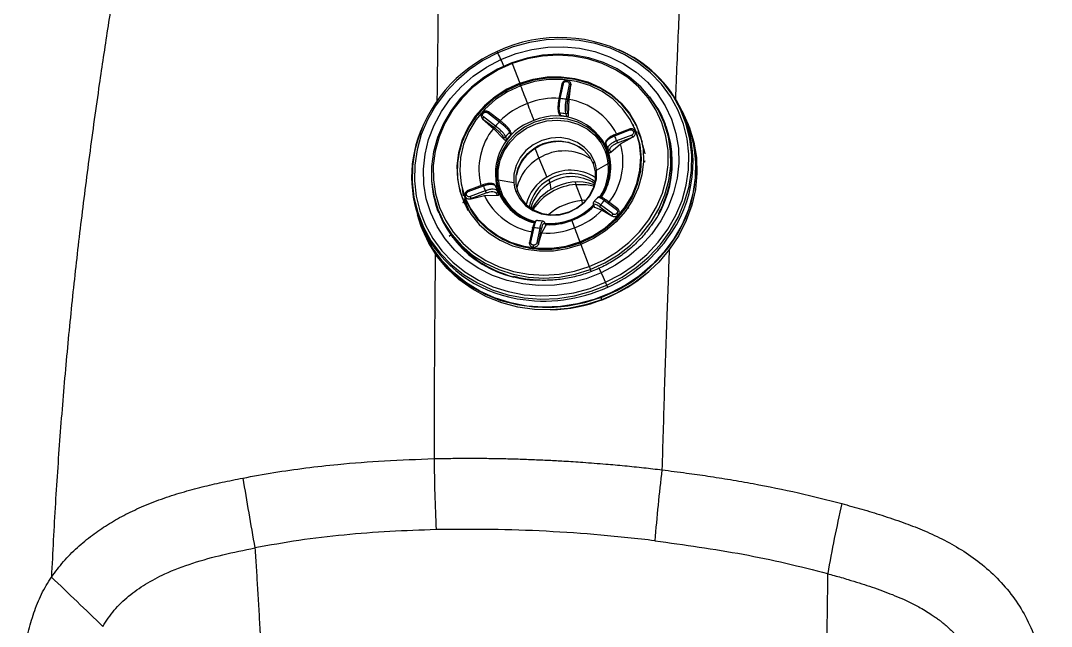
# Model space of a CAD drawing. Extents: x 832 to 912, y 781 to 934.
# Drawn here: x 852.71 to 859.92, y 846.82 to 851.06 of the extents above; entities that cross this region are included whole.
import ezdxf

# ---------------------------------------------------------------- set-up
doc = ezdxf.new("R2010")
doc.units = 0
doc.header["$MEASUREMENT"] = 0
doc.layers.add('1', color=4, linetype='Continuous')

# ---------------------------------------------------------------- blocks, each defined once
blk = doc.blocks.new('2026 SOVEREIGN HL')
at = {"layer": '1', "color": 3, "linetype": 'Continuous', "lineweight": 25}
for p, q in [((24.4195, 53.6639), (24.4717, 53.5258)), ((24.4717, 53.5258), (24.4747, 53.5183)), ((24.7672, 53.521), (24.746, 53.4173)), ((24.7558, 53.4194), (24.777, 53.5232)), ((24.7672, 53.5202), (24.7689, 53.5256)), ((24.8172, 53.5183), (24.796, 53.4145)), ((24.7998, 53.5389), (24.8018, 53.5387)), ((24.805, 53.5459), (24.803, 53.5461)), ((24.8309, 53.5181), (24.8304, 53.5125)), ((24.8305, 53.5122), (24.8309, 53.5181)), ((24.8092, 53.4087), (24.8304, 53.5125)), ((24.818, 53.4127), (24.8305, 53.5122)), ((24.8304, 53.5125), (24.8305, 53.5122)), ((24.8141, 53.3085), (24.818, 53.4127)), ((24.2106, 53.3205), (24.2093, 53.3191)), ((24.2164, 53.3158), (24.2177, 53.3173)), ((24.2452, 53.3207), (24.3298, 53.2572)), ((24.2497, 53.3279), (24.2546, 53.325)), ((24.3387, 53.2621), (24.254, 53.3256)), ((24.7516, 53.3172), (24.7577, 53.2983)), ((24.8026, 53.2929), (24.794, 53.312)), ((24.8141, 53.3085), (24.8083, 53.3215)), ((24.2083, 53.281), (24.2125, 53.2769)), ((24.2124, 53.2772), (24.2083, 53.281)), ((24.2125, 53.2769), (24.2124, 53.2772)), ((24.2124, 53.2772), (24.2971, 53.2137)), ((24.2125, 53.2769), (24.288, 53.2108)), ((24.303, 53.2268), (24.2184, 53.2903)), ((25.4773, 53.265), (25.47, 53.2817)), ((25.6458, 53.2406), (25.629, 53.2838)), ((25.6554, 53.227), (25.6496, 53.242)), ((24.288, 53.2108), (24.3605, 53.1357)), ((24.4094, 53.1657), (24.4012, 53.1837)), ((24.4097, 53.1818), (24.4031, 53.1962)), ((25.24, 53.2058), (25.1342, 53.1655)), ((25.1366, 53.159), (25.2425, 53.1993)), ((25.2559, 53.164), (25.15, 53.1237)), ((25.2672, 53.1895), (25.2679, 53.1878)), ((25.2776, 53.2073), (25.2743, 53.2147)), ((25.2795, 53.19), (25.2802, 53.1882)), ((25.2841, 53.1908), (25.2873, 53.1834)), ((25.324, 53.1322), (25.3007, 53.1897)), ((25.6554, 53.227), (25.6579, 53.2205)), ((24.356, 53.1492), (24.3605, 53.1357)), ((24.3729, 53.1516), (24.3795, 53.1318)), ((25.0743, 53.1018), (25.0811, 53.0839)), ((25.1086, 53.0447), (25.1771, 53.1026)), ((25.1556, 53.1092), (25.2614, 53.1495)), ((25.1771, 53.1026), (25.2615, 53.1492)), ((25.2668, 53.1522), (25.2614, 53.1495)), ((25.2614, 53.1495), (25.2615, 53.1492)), ((25.2615, 53.1492), (25.2668, 53.1522)), ((24.5789, 53.0686), (24.6065, 53.0023)), ((25.0889, 53.0724), (25.0884, 53.0646)), ((25.0961, 53.0445), (25.0884, 53.0646)), ((25.1086, 53.0447), (25.1034, 53.0583)), ((24.6065, 53.0023), (24.662, 52.8705)), ((25.009, 52.9188), (25.0916, 52.9661)), ((25.3487, 52.977), (25.3379, 52.9764)), ((25.3487, 52.9806), (25.3381, 52.98)), ((24.2152, 52.8156), (24.1094, 52.7753)), ((24.1118, 52.7688), (24.2177, 52.8091)), ((24.3097, 52.7902), (24.3027, 52.808)), ((24.43, 52.8304), (24.322, 52.8487)), ((24.6744, 52.8512), (24.6826, 52.8294)), ((24.6826, 52.8294), (24.6887, 52.7833)), ((24.9076, 52.706), (24.8637, 52.8189)), ((24.0806, 52.7507), (24.0833, 52.743)), ((24.0864, 52.7347), (24.089, 52.7271)), ((24.091, 52.7354), (24.0904, 52.7371)), ((24.1005, 52.7432), (24.0998, 52.745)), ((24.2311, 52.7737), (24.1252, 52.7334)), ((24.1307, 52.719), (24.2366, 52.7593)), ((24.1309, 52.7187), (24.225, 52.7401)), ((24.225, 52.7401), (24.3151, 52.7425)), ((24.3098, 52.7561), (24.3151, 52.7425)), ((24.3168, 52.7707), (24.3112, 52.7762)), ((24.3168, 52.7707), (24.3247, 52.7508)), ((23.8911, 52.6679), (23.897, 52.6507)), ((24.0838, 52.699), (24.0806, 52.7064)), ((24.1307, 52.719), (24.1249, 52.7173)), ((24.1249, 52.7173), (24.1309, 52.7187)), ((24.1309, 52.7187), (24.1307, 52.719)), ((24.9352, 52.7074), (24.9076, 52.706)), ((24.9116, 52.6832), (24.9076, 52.706)), ((24.9874, 52.6777), (24.9928, 52.6613)), ((24.995, 52.6598), (24.9906, 52.6732)), ((24.995, 52.6598), (25.0494, 52.6397)), ((25.0319, 52.6625), (25.1166, 52.599)), ((25.1225, 52.6121), (25.0379, 52.6755)), ((25.0647, 52.706), (25.1493, 52.6425)), ((25.1582, 52.6474), (25.0735, 52.7109)), ((25.2348, 52.6558), (25.2346, 52.656)), ((25.0494, 52.6397), (25.1167, 52.5987)), ((25.1214, 52.596), (25.1166, 52.599)), ((25.1166, 52.599), (25.1167, 52.5987)), ((25.1167, 52.5987), (25.1214, 52.596)), ((25.1513, 52.617), (25.15, 52.6155)), ((25.1587, 52.6468), (25.1628, 52.6429)), ((25.1614, 52.6068), (25.1601, 52.6053)), ((23.7723, 52.562), (23.7891, 52.5188)), ((23.7855, 52.5174), (23.7914, 52.5023)), ((23.8117, 52.4662), (23.7891, 52.5188)), ((23.7949, 52.5094), (23.8117, 52.4662)), ((24.5619, 52.5161), (24.5407, 52.4123)), ((24.5505, 52.4145), (24.5717, 52.5182)), ((24.6119, 52.5133), (24.5907, 52.4096)), ((24.6039, 52.4038), (24.6251, 52.5075)), ((24.6273, 52.479), (24.6551, 52.5303)), ((24.6558, 52.533), (24.6486, 52.5489)), ((24.6493, 52.5432), (24.6551, 52.5303)), ((23.9778, 52.4576), (23.9911, 52.4674)), ((24.0042, 52.4443), (23.9999, 52.4554)), ((24.604, 52.4035), (24.6273, 52.479)), ((24.5402, 52.4059), (24.5407, 52.4114)), ((24.5671, 52.3795), (24.5652, 52.3797)), ((24.5679, 52.3938), (24.5659, 52.3941)), ((24.6039, 52.4038), (24.6022, 52.3983)), ((24.6022, 52.3983), (24.604, 52.4035)), ((24.604, 52.4035), (24.6039, 52.4038)), ((24.8989, 52.3994), (24.9578, 52.2442)), ((24.9655, 52.224), (24.9724, 52.2064)), ((25.0467, 52.0119), (25.0409, 52.027))]:
    blk.add_line(p, q, dxfattribs=at)
at = {"layer": '1', "color": 3, "linetype": 'Continuous', "lineweight": 25, "flags": 128}
for points in [[(25.0729, 52.1344), (25.1767, 52.1889), (25.2734, 52.2543), (25.3618, 52.3296), (25.4404, 52.4138), (25.5081, 52.5056), (25.564, 52.6037), (25.6073, 52.7067), (25.6372, 52.813), (25.6534, 52.9211), (25.6556, 53.0295), (25.6439, 53.1365), (25.6183, 53.2406), (25.5792, 53.3402), (25.5272, 53.434), (25.4631, 53.5205), (25.3879, 53.5985), (25.3025, 53.6669), (25.2082, 53.7246), (25.1065, 53.7708), (24.9988, 53.8049), (24.8867, 53.8263), (24.7717, 53.8347), (24.6557, 53.8301), (24.5402, 53.8124), (24.427, 53.7819), (24.3177, 53.7391)], [(24.3177, 53.7391), (24.2139, 53.6846), (24.1172, 53.6192), (24.0288, 53.5439), (23.9502, 53.4597), (23.8825, 53.3679), (23.8265, 53.2698), (23.7833, 53.1668), (23.7534, 53.0605), (23.7372, 52.9523), (23.735, 52.844), (23.7467, 52.737), (23.7723, 52.6329), (23.8114, 52.5332), (23.8634, 52.4395), (23.9275, 52.353), (24.0027, 52.2749), (24.0881, 52.2066), (24.1824, 52.1489), (24.2841, 52.1027), (24.3918, 52.0686), (24.5039, 52.0472), (24.6189, 52.0388), (24.7349, 52.0434), (24.8504, 52.0611), (24.9636, 52.0916), (25.0729, 52.1344)], [(24.3404, 53.6926), (24.4462, 53.7338), (24.5558, 53.7625), (24.6676, 53.7784), (24.7798, 53.7811), (24.8906, 53.7707), (24.9983, 53.7473), (25.1011, 53.7112), (25.1974, 53.6631), (25.2858, 53.6037), (25.3648, 53.5339), (25.4332, 53.4549), (25.4899, 53.3678), (25.534, 53.2741), (25.5648, 53.1752), (25.5818, 53.0727), (25.5848, 52.9683), (25.5737, 52.8634), (25.5487, 52.7599), (25.5102, 52.6594), (25.4588, 52.5633), (25.3952, 52.4733), (25.3206, 52.3908), (25.2361, 52.317), (25.1429, 52.2532), (25.0427, 52.2002)], [(25.0427, 52.2002), (24.9369, 52.1591), (24.8272, 52.1304), (24.7154, 52.1145), (24.6032, 52.1118), (24.4924, 52.1222), (24.3848, 52.1456), (24.282, 52.1817), (24.1856, 52.2298), (24.0973, 52.2892), (24.0183, 52.359), (23.9499, 52.438), (23.8932, 52.5251), (23.8491, 52.6188), (23.8183, 52.7177), (23.8012, 52.8202), (23.7982, 52.9246), (23.8093, 53.0294), (23.8343, 53.133), (23.8728, 53.2335), (23.9243, 53.3296), (23.9878, 53.4196), (24.0624, 53.5021), (24.147, 53.5759), (24.2401, 53.6397), (24.3404, 53.6926)], [(24.4173, 53.6697), (24.3163, 53.6241), (24.2217, 53.567), (24.1351, 53.4992), (24.058, 53.422), (23.9918, 53.3367), (23.9375, 53.2447), (23.8961, 53.1476), (23.8684, 53.047), (23.8547, 52.9448), (23.8553, 52.8426), (23.8703, 52.7421), (23.8993, 52.6452), (23.9418, 52.5534), (23.9972, 52.4684), (24.0645, 52.3916), (24.1425, 52.3242), (24.2298, 52.2675), (24.3251, 52.2225), (24.4267, 52.1898), (24.5327, 52.1701), (24.6415, 52.1636), (24.7512, 52.1706), (24.8598, 52.1909), (24.9655, 52.224)], [(24.4195, 53.6639), (24.3202, 53.6192), (24.2273, 53.563), (24.1422, 53.4965), (24.0666, 53.4207), (24.0015, 53.3369), (23.9482, 53.2465), (23.9076, 53.1512), (23.8803, 53.0524), (23.8669, 52.952), (23.8675, 52.8516), (23.8822, 52.753), (23.9107, 52.6578), (23.9525, 52.5677), (24.0069, 52.4842), (24.0729, 52.4087), (24.1495, 52.3426), (24.2353, 52.2869), (24.3289, 52.2426), (24.4286, 52.2106), (24.5328, 52.1912), (24.6396, 52.1849), (24.7473, 52.1917), (24.854, 52.2116), (24.9578, 52.2442)], [(24.4195, 53.6639), (24.4186, 53.6662), (24.4179, 53.6681), (24.4173, 53.6695), (24.417, 53.6705), (24.4168, 53.6711), (24.4168, 53.6711), (24.417, 53.6706), (24.4173, 53.6697)], [(24.9655, 52.224), (25.0666, 52.2696), (25.1612, 52.3267), (25.2478, 52.3945), (25.3249, 52.4717), (25.3911, 52.557), (25.4454, 52.649), (25.4867, 52.7461), (25.5145, 52.8467), (25.5282, 52.9489), (25.5275, 53.0511), (25.5126, 53.1516), (25.4836, 53.2485), (25.441, 53.3403), (25.3856, 53.4253), (25.3184, 53.5021), (25.2404, 53.5695), (25.153, 53.6262), (25.0577, 53.6713), (24.9562, 53.7039), (24.8501, 53.7237), (24.7413, 53.7301), (24.6317, 53.7231), (24.5231, 53.7029), (24.4173, 53.6697)], [(24.9578, 52.2442), (25.057, 52.2889), (25.15, 52.3451), (25.235, 52.4116), (25.3107, 52.4874), (25.3758, 52.5712), (25.429, 52.6616), (25.4697, 52.7569), (25.4969, 52.8557), (25.5104, 52.9561), (25.5097, 53.0565), (25.495, 53.1551), (25.4666, 53.2503), (25.4248, 53.3404), (25.3704, 53.4239), (25.3043, 53.4994), (25.2278, 53.5655), (25.1419, 53.6212), (25.0484, 53.6655), (24.9487, 53.6976), (24.8445, 53.7169), (24.7376, 53.7232), (24.63, 53.7164), (24.5233, 53.6965), (24.4195, 53.6639)], [(25.0818, 52.1144), (25.1875, 52.1698), (25.286, 52.2364), (25.3759, 52.3131), (25.456, 52.3988), (25.525, 52.4923), (25.5819, 52.5922), (25.6259, 52.697), (25.6563, 52.8052), (25.6728, 52.9153), (25.6751, 53.0256), (25.6631, 53.1345), (25.637, 53.2405), (25.5973, 53.342), (25.5444, 53.4374), (25.4791, 53.5255), (25.4025, 53.6049), (25.3156, 53.6745), (25.2774, 53.6998)], [(24.4717, 53.5258), (24.3821, 53.4845), (24.2993, 53.4315), (24.2251, 53.3681), (24.1611, 53.2956), (24.1089, 53.2156), (24.0696, 53.13), (24.044, 53.0407), (24.0327, 52.9496), (24.036, 52.8588), (24.0538, 52.7703), (24.0857, 52.6862), (24.1311, 52.6081), (24.1888, 52.5381), (24.2575, 52.4775), (24.3359, 52.4277), (24.422, 52.3899), (24.5141, 52.3649), (24.6099, 52.3532), (24.7074, 52.3551), (24.8045, 52.3707), (24.8989, 52.3994)], [(24.4717, 53.5258), (24.5661, 53.5546), (24.6631, 53.5701), (24.7607, 53.5721), (24.8565, 53.5604), (24.9486, 53.5354), (25.0347, 53.4976), (25.1131, 53.4478), (25.1818, 53.3872), (25.2395, 53.3171), (25.2848, 53.2391), (25.3168, 53.1549), (25.3346, 53.0664), (25.3379, 52.9757), (25.3266, 52.8846), (25.301, 52.7952), (25.2617, 52.7096), (25.2095, 52.6297), (25.1455, 52.5572), (25.0713, 52.4937), (24.9885, 52.4407), (24.8989, 52.3994)], [(25.3038, 53.1944), (25.2878, 53.2316), (25.2425, 53.3096), (25.1848, 53.3797), (25.116, 53.4403), (25.0376, 53.49), (24.9515, 53.5278), (24.8595, 53.5529), (24.7636, 53.5645), (24.6661, 53.5626), (24.569, 53.5471), (24.4747, 53.5183)], [(24.4781, 53.5092), (24.4777, 53.5102), (24.477, 53.5122), (24.4762, 53.5142), (24.4754, 53.5163), (24.4747, 53.5183)], [(25.2841, 53.1908), (25.2443, 53.2734), (25.1908, 53.3485), (25.1248, 53.414), (25.0479, 53.4684), (24.9622, 53.5104), (24.8696, 53.5388), (24.7725, 53.5531), (24.6732, 53.5529), (24.5743, 53.5381), (24.4781, 53.5092)], [(24.4781, 53.5092), (24.3869, 53.4668), (24.3031, 53.4119), (24.2288, 53.3461), (24.1656, 53.2708), (24.1153, 53.1879), (24.079, 53.0994), (24.0576, 53.0076), (24.0517, 52.9147), (24.0614, 52.823), (24.0864, 52.7347)], [(24.7426, 53.3232), (24.7428, 53.3224), (24.7469, 53.3099)], [(25.0409, 52.027), (25.1512, 52.0761), (25.2551, 52.1369), (25.3513, 52.2086), (25.4381, 52.29), (25.5145, 52.3801), (25.5793, 52.4774), (25.6314, 52.5806), (25.6703, 52.6882), (25.6953, 52.7985), (25.706, 52.9101), (25.7023, 53.0212), (25.6842, 53.1302), (25.652, 53.2356), (25.6102, 53.3284)], [(25.6458, 53.2406), (25.6633, 53.1911), (25.6895, 53.0844), (25.7016, 52.9748), (25.6993, 52.8637), (25.6827, 52.7529), (25.652, 52.644), (25.6077, 52.5385), (25.5504, 52.4379), (25.481, 52.3438), (25.4004, 52.2575), (25.3099, 52.1803), (25.2108, 52.1133), (25.1044, 52.0575), (24.9924, 52.0136), (24.8764, 51.9824), (24.7581, 51.9643), (24.6391, 51.9595), (24.5214, 51.9682), (24.4064, 51.9901), (24.2961, 52.025), (24.1918, 52.0724), (24.0952, 52.1315), (24.0077, 52.2015), (23.9306, 52.2815), (23.8649, 52.3702), (23.8117, 52.4662)], [(25.0802, 53.054), (25.0477, 53.118), (25.002, 53.1741), (24.9449, 53.22), (24.8787, 53.2541), (24.8057, 53.275), (24.7289, 53.282), (24.6512, 53.2747), (24.5755, 53.2534), (24.5049, 53.2189), (24.4419, 53.1727), (24.3891, 53.1164), (24.3484, 53.0522), (24.3214, 52.9826), (24.3092, 52.9103), (24.3122, 52.838), (24.3303, 52.7685)], [(24.322, 52.8487), (24.3217, 52.9185), (24.3358, 52.9879), (24.3639, 53.0543), (24.4048, 53.1152), (24.457, 53.1683), (24.5186, 53.2116), (24.5873, 53.2435), (24.6604, 53.2628), (24.7353, 53.2688), (24.8091, 53.2612), (24.8791, 53.2403), (24.9426, 53.207), (24.9973, 53.1624), (25.0411, 53.1083), (25.0723, 53.0466)], [(25.2625, 53.2401), (25.2687, 53.2313), (25.27, 53.2293)], [(24.8925, 52.4163), (24.9836, 52.4587), (25.0674, 52.5135), (25.1418, 52.5794), (25.2049, 52.6547), (25.2552, 52.7376), (25.2915, 52.826), (25.3129, 52.9178), (25.3188, 53.0107), (25.3091, 53.1025), (25.2841, 53.1908)], [(25.2873, 53.1834), (25.3124, 53.0951), (25.3221, 53.0033), (25.3161, 52.9103), (25.2947, 52.8185), (25.2584, 52.73), (25.2081, 52.647), (25.1449, 52.5717), (25.0705, 52.5058), (24.9867, 52.451), (24.8955, 52.4085)], [(25.6579, 53.2205), (25.6901, 53.1151), (25.7081, 53.0061), (25.7118, 52.895), (25.7011, 52.7835), (25.6762, 52.6731), (25.6373, 52.5656), (25.5851, 52.4624), (25.5204, 52.365), (25.444, 52.275), (25.3571, 52.1935), (25.261, 52.1219), (25.157, 52.061), (25.0467, 52.0119)], [(25.24, 53.2058), (25.24, 53.2058), (25.2401, 53.2056), (25.2403, 53.205), (25.2407, 53.2041), (25.2412, 53.2028), (25.2418, 53.2012), (25.2425, 53.1993)], [(25.2956, 53.1879), (25.316, 53.1474), (25.3295, 53.1149)], [(24.9945, 52.9793), (24.9665, 53.0324), (24.9262, 53.0776), (24.8756, 53.1127), (24.8172, 53.1359), (24.754, 53.1461), (24.689, 53.1427), (24.6255, 53.1259), (24.5668, 53.0967), (24.5156, 53.0563), (24.4746, 53.0069), (24.4459, 52.9509), (24.4308, 52.8911), (24.43, 52.8304)], [(24.4613, 52.7634), (24.4477, 52.8192), (24.4479, 52.8772), (24.462, 52.9346), (24.4892, 52.9883), (24.5281, 53.0358), (24.5769, 53.0747), (24.633, 53.1029), (24.6937, 53.1192), (24.756, 53.1226), (24.8166, 53.113), (24.8725, 53.0909), (24.921, 53.0574), (24.9596, 53.0141), (24.9864, 52.9633)], [(25.0844, 53.0765), (25.0833, 53.0791), (25.0811, 53.0839)], [(25.3304, 53.0952), (25.3431, 53.0528), (25.3477, 53.0334)], [(23.7424, 53.074), (23.7386, 53.0572), (23.7221, 52.9471), (23.7198, 52.8368), (23.7318, 52.7278), (23.7579, 52.6219), (23.7976, 52.5204), (23.8505, 52.425), (23.9158, 52.3369), (23.9924, 52.2575), (24.0793, 52.1879), (24.1753, 52.1291), (24.2788, 52.0821), (24.3885, 52.0474), (24.5026, 52.0256), (24.6196, 52.017), (24.7378, 52.0218), (24.8553, 52.0398), (24.9706, 52.0708), (25.0818, 52.1144)], [(24.9864, 52.9633), (25.0001, 52.9075), (24.9999, 52.8495), (24.9858, 52.7921), (24.9586, 52.7384), (24.9197, 52.6909), (24.8709, 52.652), (24.8147, 52.6238), (24.754, 52.6075), (24.6918, 52.6041), (24.6312, 52.6137), (24.5753, 52.6358), (24.5268, 52.6693), (24.4881, 52.7126), (24.4613, 52.7634)], [(24.4446, 52.7699), (24.4725, 52.7168), (24.5128, 52.6716), (24.5634, 52.6366), (24.6218, 52.6134), (24.6851, 52.6032), (24.75, 52.6066), (24.8135, 52.6233), (24.8723, 52.6526), (24.9234, 52.6929), (24.9644, 52.7423), (24.9932, 52.7983), (25.0083, 52.8582), (25.009, 52.9188)], [(24.8637, 52.8189), (24.9361, 52.8185), (24.9914, 52.8089)], [(24.0782, 52.739), (24.0753, 52.7548), (24.0716, 52.7822)], [(24.0864, 52.7347), (24.1262, 52.652), (24.1798, 52.577), (24.2458, 52.5115), (24.3226, 52.457), (24.4083, 52.4151), (24.5009, 52.3866), (24.598, 52.3723), (24.6973, 52.3726), (24.7962, 52.3873), (24.8925, 52.4163)], [(24.0838, 52.699), (24.0946, 52.669), (24.1029, 52.6489)], [(25.0409, 52.027), (24.9259, 51.9903), (24.8078, 51.9666), (24.6885, 51.9562), (24.5696, 51.9593), (24.4528, 51.9758), (24.3399, 52.0055), (24.2325, 52.0479), (24.1321, 52.1024), (24.0403, 52.1683), (23.9584, 52.2446), (23.8876, 52.3301), (23.8288, 52.4237), (23.783, 52.5239), (23.7568, 52.6056)], [(24.5619, 52.5161), (24.5622, 52.5168), (24.5625, 52.5171)], [(25.0467, 52.0119), (24.9317, 51.9753), (24.8137, 51.9515), (24.6943, 51.9412), (24.5754, 51.9442), (24.4586, 51.9607), (24.3457, 51.9904), (24.2383, 52.0328), (24.138, 52.0874), (24.0462, 52.1533), (23.9643, 52.2295), (23.8934, 52.3151), (23.8347, 52.4086), (23.7914, 52.5023)], [(24.8955, 52.4085), (24.8963, 52.4065), (24.8971, 52.4044), (24.8978, 52.4023), (24.8986, 52.4002), (24.8989, 52.3994)]]:
    blk.add_lwpolyline(points, dxfattribs=at)
at = {"layer": '1', "color": 3, "linetype": 'Continuous', "lineweight": 25}
for centre, radius, start, end in [((24.7503, 52.8235), 1.0227, 58.97092, 115.30822), ((24.7187, 52.8259), 1.0074, 113.74527, 165.74375), ((24.2106, 53.6889), 0.1183, 25.10474, 29.97561), ((13.6296, 48.4979), 11.9041, 25.87337, 26.12221), ((24.8199, 52.9585), 0.8726, 25.66048, 66.68521), ((23.1794, 53.1335), 1.2886, 23.45314, 25.7179), ((24.774, 53.5135), 0.0101, 72.61308, 132.1137), ((24.8083, 53.5395), 0.00852, 128.62817, 183.73791), ((24.8077, 53.54), 0.00608, 112.46009, 192.61695), ((24.8168, 53.4996), 0.0187, 43.67557, 88.85759), ((107.9115, 85.1588), 89.2347, 200.77378, 200.858997), ((24.7208, 52.8693), 0.5516, 110.76777, 134.93325), ((24.722, 52.8708), 0.5507, 86.74025, 110.93227), ((99.092, 81.7951), 79.7956, 200.856895, 200.949085), ((24.7523, 53.4133), 0.00701, 60.40211, 153.80771), ((24.7149, 52.916), 0.505, 80.76285, 85.35968), ((24.7956, 53.3958), 0.0187, 43.66421, 88.86092), ((24.742, 52.9594), 0.4596, 27.47701, 80.47837), ((24.7961, 52.9725), 0.7434, 323.83401, 38.04429), ((24.8275, 52.9799), 0.7134, 21.2691, 36.73981), ((24.2111, 53.3129), 0.00604, 28.74745, 108.76946), ((24.2099, 53.3097), 0.0109, 44.03471, 86.19857), ((24.2531, 53.317), 0.00869, 83.50019, 154.80376), ((24.7217, 52.8941), 0.4242, 80.17453, 85.9471), ((24.7999, 52.9733), 0.8845, 322.5351, 24.23635), ((24.2309, 53.2767), 0.0184, 132.6643, 178.47686), ((24.695, 52.8913), 0.3938, 108.35025, 198.00038), ((24.6963, 52.907), 0.5069, 136.30519, 140.89025), ((24.3365, 53.2549), 0.00712, 68.27126, 160.84219), ((24.7268, 52.9048), 0.3926, 23.5132, 113.37777), ((24.729, 52.8751), 0.4242, 80.00765, 86.11327), ((24.8042, 52.9753), 0.7328, 337.48769, 23.28836), ((24.5762, 52.8702), 0.8606, 155.55513, 204.78451), ((24.6473, 52.9216), 0.4612, 141.16594, 194.04106), ((24.3155, 53.2132), 0.0184, 132.66214, 178.48095), ((24.7058, 52.8867), 0.4254, 135.71676, 141.47855), ((24.7133, 52.8676), 0.4257, 135.55278, 141.64322), ((25.6241, 53.3456), 0.5219, 200.18611, 200.95083), ((24.7607, 52.9962), 0.4097, 18.12569, 23.40992), ((27.6526, 54.0715), 2.5628, 200.73912, 201.08532), ((25.2738, 53.1775), 0.0137, 65.45693, 118.62726), ((25.2745, 53.1757), 0.0137, 65.44552, 118.6332), ((24.7388, 52.8248), 0.2958, 52.88269, 168.58941), ((24.7494, 52.7977), 0.3203, 77.82682, 144.16822), ((24.76, 52.9613), 0.3442, 17.45097, 24.08368), ((24.7341, 52.9776), 0.4603, 321.13919, 15.76737), ((27.5595, 54.036), 2.5764, 200.73925, 201.08364), ((24.7846, 52.7137), 0.3391, 56.80036, 121.6766), ((24.7447, 52.9323), 0.3569, 324.49973, 19.94421), ((24.7436, 52.937), 0.365, 324.0133, 19.93452), ((24.9891, 53.1432), 0.1274, 310.73647, 315.62304), ((24.7664, 52.9307), 0.3271, 6.21653, 20.74871), ((25.0116, 53.1213), 0.0961, 315.57147, 321.47512), ((24.7714, 52.7171), 0.3294, 120.04256, 166.13262), ((25.0028, 52.9651), 0.0164, 120.30621, 186.38568), ((24.7644, 52.8922), 0.246, 6.21549, 20.74893), ((24.7359, 52.9312), 0.3574, 325.77403, 5.60922), ((24.8151, 52.6051), 0.3064, 119.98479, 166.25867), ((24.828, 52.6025), 0.3152, 56.6538, 121.78032), ((24.8265, 52.6065), 0.2881, 53.42881, 121.86931), ((24.8356, 52.5826), 0.2904, 56.57681, 121.7825), ((24.5953, 52.8941), 0.7417, 183.98414, 257.1355), ((24.5677, 52.8791), 0.7125, 185.3744, 201.22921), ((24.7, 52.9938), 0.5166, 200.18384, 200.95649), ((24.6071, 52.9365), 0.4098, 198.1262, 203.40878), ((24.6304, 52.911), 0.3435, 197.44344, 204.08986), ((24.647, 52.8841), 0.327, 186.21386, 200.75138), ((24.6747, 52.8571), 0.2461, 186.2161, 200.74831), ((24.8139, 52.6087), 0.2798, 119.919, 169.54751), ((24.8237, 52.5849), 0.2823, 119.98249, 166.3398), ((24.8973, 52.4177), 0.4026, 94.78137, 146.04252), ((24.8769, 52.4726), 0.3633, 71.27489, 121.20915), ((24.9389, 52.8407), 0.0782, 183.90018, 196.17398), ((24.1028, 52.7317), 0.0136, 102.91385, 156.55953), ((24.1035, 52.73), 0.0136, 102.92149, 156.54909), ((24.5208, 52.9259), 0.4381, 200.11467, 201.02566), ((26.5227, 53.641), 2.5635, 200.73511, 201.08121), ((24.6382, 52.9393), 0.4587, 205.7462, 260.50509), ((26.6438, 53.6874), 2.5799, 200.74026, 201.08417), ((24.6382, 52.8922), 0.3439, 197.25281, 199.55081), ((24.3368, 52.8664), 0.0981, 260.43401, 266.24775), ((24.6597, 52.9046), 0.3651, 201.69497, 256.75174), ((24.3389, 52.8974), 0.1292, 266.20805, 271.05208), ((24.6622, 52.9005), 0.3572, 201.69088, 256.55717), ((24.6635, 52.8954), 0.3464, 201.54262, 256.60926), ((24.4478, 52.7535), 0.0167, 36.07993, 101.33178), ((24.8686, 52.4769), 0.3553, 120.42861, 151.42904), ((24.5669, 52.8789), 0.7077, 198.81364, 215.56266), ((24.0733, 52.7043), 0.0076, 293.70949, 15.66202), ((24.6144, 52.8424), 0.5461, 192.93419, 202.19591), ((24.6163, 52.8405), 0.5413, 192.78132, 203.43503), ((24.6806, 52.9747), 0.4341, 265.77626, 315.94443), ((24.6828, 52.9691), 0.4231, 265.39404, 316.225), ((24.9428, 52.3002), 0.4073, 94.95652, 131.415), ((24.6798, 52.9791), 0.4418, 290.73477, 315.25887), ((25.0504, 52.662), 0.0184, 132.66711, 178.47598), ((24.6719, 53.0253), 0.5062, 316.30195, 320.89349), ((25.0755, 52.6984), 0.0132, 103.57702, 145.06921), ((25.0722, 52.7086), 0.00261, 60.58592, 86.72503), ((25.2387, 52.6436), 0.0128, 107.56532, 149.05563), ((24.7296, 52.9974), 0.8102, 331.67845, 338.06292), ((24.6598, 53.0303), 0.5516, 290.76786, 314.93285), ((25.135, 52.5985), 0.0184, 132.66214, 178.48095), ((25.156, 52.6401), 0.00712, 68.27975, 160.83965), ((25.1247, 52.5804), 0.0433, 35.18716, 54.31002), ((25.126, 52.5818), 0.0433, 35.19619, 54.29769), ((24.6008, 52.9048), 0.8977, 206.13539, 260.63979), ((24.5686, 52.5055), 0.0131, 76.52006, 117.97627), ((24.6528, 53.0168), 0.5052, 260.76258, 265.3583), ((24.6115, 52.4946), 0.0187, 43.66299, 88.86641), ((24.6586, 53.0288), 0.5507, 266.74029, 290.93232), ((24.6783, 52.9779), 0.4412, 266.76006, 290.96452), ((30.2679, 54.5617), 5.7868, 200.17528, 200.71856), ((64.7785, 67.547), 42.6596, 200.63314, 200.77415), ((24.579, 52.8872), 0.7223, 215.53688, 222.42996), ((24.6528, 53.063), 1.056, 294.31687, 323.5298), ((24.6306, 52.949), 0.8022, 223.20331, 266.38697), ((24.547, 52.4084), 0.00701, 60.40954, 153.80657), ((24.6069, 52.3848), 0.042, 167.21998, 186.88733), ((24.6089, 52.3845), 0.0421, 167.2265, 186.88081), ((24.5903, 52.3908), 0.0187, 43.66602, 88.8591), ((28.4029, 53.5508), 3.6845, 200.77007, 201.10571), ((24.8276, 52.1141), 0.2317, 21.83081, 30.54058), ((24.662, 53.0226), 1.0819, 271.36867, 311.22262), ((-5.245, 38.2725), 33.3365, 24.57078, 24.69533), ((24.6412, 53.0687), 1.066, 259.92666, 294.75607), ((23.8532, 51.5761), 1.3414, 23.65903, 24.59538), ((24.7062, 51.9481), 0.4107, 21.79126, 23.87211)]:
    blk.add_arc(centre, radius, start, end, dxfattribs=at)
for points, knots in [([(25.732, 56.9591), (25.7239, 56.8148), (25.7085, 56.5366), (25.686, 56.1159), (25.6648, 55.7038), (25.6443, 55.2887), (25.6244, 54.8693), (25.6045, 54.4329), (25.584, 53.9652), (25.5691, 53.6216), (25.5613, 53.4299), (25.5604, 53.4085)], [0, 0, 0, 0, 0.126253, 0.24331, 0.364275, 0.479484, 0.595482, 0.716745, 0.843308, 0.982511, 1, 1, 1, 1]), ([(23.9496, 56.8859), (23.9467, 56.7524), (23.9409, 56.4834), (23.9326, 56.0761), (23.925, 55.6724), (23.9193, 55.3342), (23.9148, 55.0586), (23.9115, 54.8425), (23.9083, 54.6229), (23.905, 54.3873), (23.902, 54.1637), (23.8989, 53.925), (23.8961, 53.6972), (23.8938, 53.5086), (23.8926, 53.4091), (23.8924, 53.3899)], [0, 0, 0, 0, 0.118608, 0.239037, 0.358449, 0.470182, 0.530429, 0.594284, 0.654131, 0.71667, 0.793304, 0.842355, 0.917034, 0.984039, 1, 1, 1, 1]), ([(22.0853, 56.7173), (22.0619, 56.5968), (22.0164, 56.3626), (21.9493, 56.0082), (21.8841, 55.6568), (21.8192, 55.2975), (21.7645, 54.9856), (21.7195, 54.7215), (21.6844, 54.5116), (21.6507, 54.3057), (21.6185, 54.1037), (21.5876, 53.9056), (21.5582, 53.7115), (21.515, 53.4189), (21.4608, 53.0302), (21.3992, 52.5458), (21.3449, 52.0674), (21.2972, 51.5843), (21.256, 51.0913), (21.2212, 50.586), (21.2037, 50.2445), (21.1949, 50.072)], [0, 0, 0, 0, 0.058121, 0.113051, 0.169802, 0.225578, 0.283174, 0.3165, 0.349078, 0.380909, 0.411997, 0.442344, 0.471952, 0.500824, 0.575656, 0.647676, 0.716961, 0.786205, 0.85739, 0.927992, 1, 1, 1, 1]), ([(24.4747, 53.5183), (24.4351, 53.5008), (24.3558, 53.4659), (24.252, 53.388), (24.1643, 53.2951), (24.097, 53.1886), (24.0522, 53.0733), (24.0323, 52.9536), (24.0359, 52.8333), (24.0593, 52.7578), (24.071, 52.7201)], [0, 0, 0, 0, 0.1249998, 0.2499998, 0.3749998, 0.5, 0.6250002, 0.75, 0.8750003, 1, 1, 1, 1]), ([(24.8025, 53.546), (24.8006, 53.5461), (24.7967, 53.5464), (24.789, 53.545), (24.7801, 53.5409), (24.7731, 53.5341), (24.7693, 53.5275), (24.7683, 53.5239), (24.7678, 53.522)], [0, 0, 0, 0, 0.127678, 0.25259, 0.498551, 0.745224, 0.871036, 1, 1, 1, 1]), ([(24.8034, 53.5459), (24.7999, 53.5459), (24.7927, 53.5461), (24.7825, 53.5419), (24.7738, 53.5351), (24.7706, 53.5288), (24.7689, 53.5256)], [0, 0, 0, 0, 0.247542, 0.500843, 0.75364, 1, 1, 1, 1]), ([(24.777, 53.5232), (24.7779, 53.5258), (24.7797, 53.531), (24.786, 53.5363), (24.7931, 53.5391), (24.7976, 53.539), (24.7998, 53.5389)], [0, 0, 0, 0, 0.279472, 0.55899, 0.779417, 1, 1, 1, 1]), ([(24.8018, 53.5387), (24.8045, 53.538), (24.81, 53.5366), (24.8153, 53.531), (24.8178, 53.5246), (24.8174, 53.5204), (24.8172, 53.5183)], [0, 0, 0, 0, 0.2796771, 0.5592185, 0.7795845, 1, 1, 1, 1]), ([(24.8309, 53.5181), (24.8305, 53.5215), (24.8295, 53.5283), (24.8238, 53.5369), (24.8156, 53.5433), (24.8088, 53.5448), (24.8054, 53.5456)], [0, 0, 0, 0, 0.246594, 0.499387, 0.75259, 1, 1, 1, 1]), ([(24.746, 53.4164), (24.7445, 53.408), (24.7415, 53.3911), (24.7392, 53.3649), (24.7391, 53.3423), (24.7408, 53.3338), (24.7417, 53.3296)], [0, 0, 0, 0, 0.249776, 0.500139, 0.750453, 1, 1, 1, 1]), ([(24.7516, 53.3172), (24.7506, 53.3222), (24.7486, 53.3322), (24.7484, 53.3588), (24.7505, 53.3897), (24.754, 53.4095), (24.7558, 53.4194)], [0, 0, 0, 0, 0.249978, 0.499963, 0.749969, 1, 1, 1, 1]), ([(24.796, 53.4145), (24.7942, 53.4046), (24.7907, 53.3848), (24.7885, 53.3539), (24.7892, 53.3272), (24.7924, 53.3171), (24.794, 53.312)], [0, 0, 0, 0, 0.250031, 0.50004, 0.750024, 1, 1, 1, 1]), ([(24.8083, 53.3215), (24.8069, 53.3258), (24.8043, 53.3344), (24.8033, 53.3572), (24.8048, 53.3835), (24.8077, 53.4003), (24.8092, 53.4087)], [0, 0, 0, 0, 0.2498181, 0.5002214, 0.7504924, 1, 1, 1, 1]), ([(24.2092, 53.3186), (24.2071, 53.3157), (24.203, 53.31), (24.2012, 53.2998), (24.2026, 53.2895), (24.2064, 53.2838), (24.2083, 53.281)], [0, 0, 0, 0, 0.24756, 0.500828, 0.753648, 1, 1, 1, 1]), ([(24.2497, 53.3279), (24.2464, 53.3292), (24.2397, 53.3317), (24.2288, 53.331), (24.2183, 53.3274), (24.2131, 53.3225), (24.2105, 53.3201)], [0, 0, 0, 0, 0.246595, 0.499387, 0.752574, 1, 1, 1, 1]), ([(24.2531, 53.3258), (24.2515, 53.3268), (24.2484, 53.3289), (24.2411, 53.3314), (24.2313, 53.332), (24.2218, 53.329), (24.2152, 53.3249), (24.2124, 53.3221), (24.2111, 53.3207)], [0, 0, 0, 0, 0.1291904, 0.2550818, 0.5017543, 0.7476242, 0.8724416, 1, 1, 1, 1]), ([(24.2184, 53.2903), (24.2165, 53.2922), (24.2126, 53.2959), (24.2112, 53.3034), (24.2125, 53.3104), (24.2151, 53.314), (24.2164, 53.3158)], [0, 0, 0, 0, 0.279472, 0.559017, 0.779426, 1, 1, 1, 1]), ([(24.2177, 53.3173), (24.2199, 53.3192), (24.2242, 53.323), (24.2323, 53.3248), (24.2397, 53.324), (24.2433, 53.3218), (24.2452, 53.3207)], [0, 0, 0, 0, 0.279655, 0.559211, 0.779601, 1, 1, 1, 1]), ([(24.7417, 53.3295), (24.7416, 53.3286), (24.7413, 53.3267), (24.7419, 53.3249), (24.7422, 53.3239)], [0, 0, 0, 0, 0.481424, 1, 1, 1, 1]), ([(24.7422, 53.3239), (24.7426, 53.323), (24.7435, 53.3211), (24.7459, 53.319), (24.7486, 53.3176), (24.7507, 53.3173), (24.7516, 53.3172)], [0, 0, 0, 0, 0.259403, 0.518971, 0.768461, 1, 1, 1, 1]), ([(24.7467, 53.3098), (24.7474, 53.3079), (24.7485, 53.305), (24.751, 53.3018), (24.753, 53.2999), (24.7553, 53.2987), (24.7569, 53.2984), (24.7577, 53.2983)], [0, 0, 0, 0, 0.386346, 0.568874, 0.724724, 0.863871, 1, 1, 1, 1]), ([(24.8083, 53.3214), (24.8081, 53.3207), (24.8076, 53.3193), (24.806, 53.3167), (24.8031, 53.314), (24.7994, 53.3123), (24.7963, 53.3118), (24.7948, 53.3119), (24.794, 53.312)], [0, 0, 0, 0, 0.124702, 0.249365, 0.500006, 0.750625, 0.87528, 1, 1, 1, 1]), ([(24.8026, 53.2929), (24.8034, 53.2928), (24.8049, 53.2926), (24.8072, 53.2933), (24.8091, 53.2947), (24.8115, 53.2974), (24.8137, 53.3019), (24.814, 53.3062), (24.8141, 53.3085)], [0, 0, 0, 0, 0.0942161, 0.1904925, 0.2983031, 0.4245346, 0.7016229, 1, 1, 1, 1]), ([(24.3298, 53.2572), (24.3377, 53.251), (24.3535, 53.2385), (24.3756, 53.2169), (24.3933, 53.1969), (24.3986, 53.1881), (24.4012, 53.1837)], [0, 0, 0, 0, 0.250028, 0.500031, 0.750022, 1, 1, 1, 1]), ([(24.4004, 53.1996), (24.3982, 53.2033), (24.3937, 53.2109), (24.3785, 53.2276), (24.3593, 53.2456), (24.3459, 53.2562), (24.3392, 53.2615)], [0, 0, 0, 0, 0.249811, 0.500222, 0.7505, 1, 1, 1, 1]), ([(24.2971, 53.2137), (24.3037, 53.2084), (24.3171, 53.1977), (24.3357, 53.1791), (24.3503, 53.1615), (24.3541, 53.1533), (24.356, 53.1492)], [0, 0, 0, 0, 0.249776, 0.500142, 0.750453, 1, 1, 1, 1]), ([(24.3729, 53.1516), (24.3707, 53.1565), (24.3662, 53.1662), (24.3489, 53.1865), (24.3267, 53.2081), (24.3109, 53.2205), (24.303, 53.2268)], [0, 0, 0, 0, 0.249977, 0.499966, 0.749972, 1, 1, 1, 1]), ([(24.4004, 53.1996), (24.4009, 53.1991), (24.402, 53.1981), (24.4035, 53.1956), (24.4044, 53.192), (24.4039, 53.1883), (24.4027, 53.1855), (24.4017, 53.1843), (24.4012, 53.1837)], [0, 0, 0, 0, 0.124715, 0.249332, 0.499985, 0.750639, 0.875297, 1, 1, 1, 1]), ([(24.4094, 53.1657), (24.4099, 53.1663), (24.411, 53.1676), (24.4119, 53.17), (24.4122, 53.1727), (24.4118, 53.1768), (24.4111, 53.1801), (24.4099, 53.1819), (24.4099, 53.1819)], [0, 0, 0, 0, 0.133541, 0.269971, 0.422757, 0.601658, 0.994431, 1, 1, 1, 1]), ([(25.1349, 53.1656), (25.1303, 53.1637), (25.1212, 53.1599), (25.1043, 53.1506), (25.0863, 53.1373), (25.0756, 53.1234), (25.0721, 53.113), (25.073, 53.1084), (25.0734, 53.1061)], [0, 0, 0, 0, 0.124614, 0.247288, 0.491594, 0.740466, 0.86847, 1, 1, 1, 1]), ([(25.0743, 53.1018), (25.0739, 53.1059), (25.0733, 53.1141), (25.0866, 53.1304), (25.1082, 53.1466), (25.1272, 53.1549), (25.1366, 53.159)], [0, 0, 0, 0, 0.249978, 0.4999707, 0.7499717, 1, 1, 1, 1]), ([(25.2786, 53.1906), (25.2778, 53.1923), (25.2761, 53.1957), (25.2712, 53.2013), (25.2631, 53.2064), (25.2535, 53.2081), (25.2457, 53.2075), (25.242, 53.2063), (25.2401, 53.2057)], [0, 0, 0, 0, 0.130459, 0.257421, 0.50514, 0.750294, 0.874049, 1, 1, 1, 1]), ([(25.2425, 53.1993), (25.2453, 53.2), (25.2509, 53.2014), (25.2587, 53.1992), (25.2644, 53.1951), (25.2663, 53.1914), (25.2672, 53.1895)], [0, 0, 0, 0, 0.279462, 0.55901, 0.77943, 1, 1, 1, 1]), ([(25.2795, 53.19), (25.278, 53.1929), (25.275, 53.1988), (25.2666, 53.2045), (25.2596, 53.2074), (25.2557, 53.2071), (25.2554, 53.2071)], [0, 0, 0, 0, 0.317522, 0.642502, 0.966689, 1, 1, 1, 1]), ([(25.2679, 53.1878), (25.2685, 53.1852), (25.2696, 53.18), (25.2668, 53.1726), (25.262, 53.167), (25.2579, 53.165), (25.2559, 53.164)], [0, 0, 0, 0, 0.279666, 0.559235, 0.779588, 1, 1, 1, 1]), ([(25.2668, 53.1522), (25.2696, 53.1544), (25.2752, 53.159), (25.2804, 53.1684), (25.2826, 53.1786), (25.281, 53.185), (25.2802, 53.1882)], [0, 0, 0, 0, 0.246569, 0.499344, 0.752615, 1, 1, 1, 1]), ([(24.356, 53.1492), (24.3568, 53.1487), (24.3584, 53.1477), (24.3604, 53.1473), (24.3614, 53.1471)], [0, 0, 0, 0, 0.48129, 1, 1, 1, 1]), ([(24.3605, 53.1357), (24.362, 53.1341), (24.3651, 53.1311), (24.3698, 53.1292), (24.3734, 53.1287), (24.3758, 53.1291), (24.3779, 53.13), (24.379, 53.1312), (24.3795, 53.1318)], [0, 0, 0, 0, 0.298257, 0.575136, 0.70152, 0.80942, 0.905748, 1, 1, 1, 1]), ([(24.3614, 53.1471), (24.3626, 53.147), (24.3648, 53.1469), (24.368, 53.1479), (24.3709, 53.1494), (24.3722, 53.1509), (24.3729, 53.1516)], [0, 0, 0, 0, 0.259399, 0.518918, 0.768453, 1, 1, 1, 1]), ([(25.0762, 53.1132), (25.0756, 53.1124), (25.0742, 53.1106), (25.0734, 53.1075), (25.0733, 53.1045), (25.0739, 53.1027), (25.0743, 53.1018)], [0, 0, 0, 0, 0.25944, 0.518985, 0.768473, 1, 1, 1, 1]), ([(25.15, 53.1237), (25.1405, 53.1196), (25.1215, 53.1113), (25.1002, 53.0952), (25.0885, 53.0813), (25.0888, 53.0745), (25.0889, 53.0724)], [0, 0, 0, 0, 0.289647, 0.579267, 0.868867, 1, 1, 1, 1]), ([(25.1034, 53.0583), (25.103, 53.0622), (25.1021, 53.07), (25.1131, 53.0845), (25.1314, 53.0986), (25.1475, 53.1057), (25.1556, 53.1092)], [0, 0, 0, 0, 0.249813, 0.500222, 0.750498, 1, 1, 1, 1]), ([(25.1034, 53.0583), (25.1026, 53.058), (25.1011, 53.0576), (25.098, 53.0575), (25.0942, 53.0583), (25.0911, 53.0604), (25.0892, 53.0626), (25.0887, 53.0639), (25.0884, 53.0646)], [0, 0, 0, 0, 0.124705, 0.24934, 0.500004, 0.750672, 0.875275, 1, 1, 1, 1]), ([(25.0961, 53.0445), (25.0963, 53.0439), (25.0968, 53.0425), (25.098, 53.0412), (25.0994, 53.0404), (25.1017, 53.0401), (25.1049, 53.041), (25.1073, 53.0434), (25.1086, 53.0447)], [0, 0, 0, 0, 0.093994, 0.190077, 0.297715, 0.423704, 0.701022, 1, 1, 1, 1]), ([(24.3004, 52.8119), (24.2992, 52.8139), (24.2967, 52.8178), (24.2871, 52.8232), (24.2697, 52.8263), (24.2474, 52.8243), (24.2286, 52.82), (24.2193, 52.8168), (24.2146, 52.8152)], [0, 0, 0, 0, 0.132013, 0.260269, 0.509275, 0.753419, 0.875841, 1, 1, 1, 1]), ([(24.2177, 52.8091), (24.2275, 52.8123), (24.2471, 52.8187), (24.2742, 52.821), (24.295, 52.8178), (24.3002, 52.8112), (24.3027, 52.808)], [0, 0, 0, 0, 0.250034, 0.500035, 0.750022, 1, 1, 1, 1]), ([(24.097, 52.7659), (24.0967, 52.7657), (24.0937, 52.7634), (24.0904, 52.7566), (24.0879, 52.7467), (24.0896, 52.7403), (24.0904, 52.7371)], [0, 0, 0, 0, 0.029458, 0.355085, 0.681273, 1, 1, 1, 1]), ([(24.1097, 52.7752), (24.1079, 52.7744), (24.1042, 52.7729), (24.0979, 52.7682), (24.0918, 52.7605), (24.0891, 52.7513), (24.0891, 52.7437), (24.0901, 52.7401), (24.0907, 52.7382)], [0, 0, 0, 0, 0.12613, 0.249939, 0.495072, 0.742699, 0.869593, 1, 1, 1, 1]), ([(24.091, 52.7354), (24.0925, 52.7325), (24.0956, 52.7266), (24.104, 52.7204), (24.1141, 52.7169), (24.1214, 52.7172), (24.1249, 52.7173)], [0, 0, 0, 0, 0.247545, 0.500835, 0.753655, 1, 1, 1, 1]), ([(24.0998, 52.745), (24.0992, 52.7476), (24.098, 52.7527), (24.1009, 52.7601), (24.1057, 52.7657), (24.1098, 52.7678), (24.1118, 52.7688)], [0, 0, 0, 0, 0.279667, 0.55922, 0.779588, 1, 1, 1, 1]), ([(24.1252, 52.7334), (24.1224, 52.7327), (24.1168, 52.7313), (24.109, 52.7335), (24.1033, 52.7377), (24.1014, 52.7414), (24.1005, 52.7432)], [0, 0, 0, 0, 0.279481, 0.559018, 0.779412, 1, 1, 1, 1]), ([(24.3112, 52.7762), (24.3099, 52.7778), (24.3055, 52.7831), (24.2873, 52.7856), (24.2606, 52.7835), (24.2409, 52.777), (24.2311, 52.7737)], [0, 0, 0, 0, 0.1333346, 0.4222067, 0.7110917, 1, 1, 1, 1]), ([(24.2366, 52.7593), (24.2449, 52.762), (24.2617, 52.7674), (24.2848, 52.7691), (24.3028, 52.7656), (24.3075, 52.7593), (24.3098, 52.7561)], [0, 0, 0, 0, 0.249784, 0.500144, 0.75045, 1, 1, 1, 1]), ([(24.3098, 52.7561), (24.3107, 52.7565), (24.3126, 52.7573), (24.314, 52.7588), (24.3148, 52.7595)], [0, 0, 0, 0, 0.481484, 1, 1, 1, 1]), ([(24.3148, 52.7595), (24.3155, 52.7604), (24.3168, 52.7621), (24.3177, 52.7652), (24.3178, 52.7681), (24.3171, 52.7699), (24.3168, 52.7707)], [0, 0, 0, 0, 0.259442, 0.518936, 0.768487, 1, 1, 1, 1]), ([(24.3151, 52.7425), (24.3169, 52.7424), (24.3203, 52.7423), (24.3233, 52.7437), (24.3249, 52.7454), (24.3255, 52.747), (24.3254, 52.7488), (24.3249, 52.7501), (24.3247, 52.7508)], [0, 0, 0, 0, 0.298257, 0.575136, 0.701523, 0.809421, 0.905755, 1, 1, 1, 1]), ([(25.0182, 52.7291), (25.011, 52.7204), (25.0018, 52.7093), (24.9916, 52.6988), (24.9894, 52.6965)], [0, 0, 0, 0, 0.779347, 1, 1, 1, 1]), ([(25.0729, 52.7108), (25.0668, 52.7148), (25.0544, 52.7228), (25.0377, 52.7297), (25.0242, 52.7322), (25.0198, 52.7296), (25.0176, 52.7282)], [0, 0, 0, 0, 0.245731, 0.493046, 0.744858, 1, 1, 1, 1]), ([(25.0177, 52.7279), (25.0177, 52.7281), (25.0174, 52.7309), (25.0258, 52.7292), (25.0419, 52.7221), (25.0571, 52.7113), (25.0647, 52.706)], [0, 0, 0, 0, 0.024689, 0.349773, 0.674864, 1, 1, 1, 1]), ([(25.074, 52.7102), (25.0676, 52.7148), (25.0548, 52.724), (25.0413, 52.7303), (25.0344, 52.732), (25.0346, 52.7297), (25.0346, 52.7296)], [0, 0, 0, 0, 0.326859, 0.654498, 0.982049, 1, 1, 1, 1]), ([(24.0733, 52.6924), (24.0741, 52.6927), (24.0756, 52.6934), (24.0771, 52.6938), (24.0778, 52.694)], [0, 0, 0, 0, 0.500056, 1, 1, 1, 1]), ([(24.0778, 52.694), (24.0775, 52.6946), (24.077, 52.6958), (24.0765, 52.6969), (24.0763, 52.6974)], [0, 0, 0, 0, 0.559911, 1, 1, 1, 1]), ([(24.0838, 52.699), (24.0838, 52.6985), (24.0837, 52.6976), (24.0823, 52.696), (24.0804, 52.6949), (24.0787, 52.6943), (24.0778, 52.694)], [0, 0, 0, 0, 0.372707, 0.597151, 0.804767, 1, 1, 1, 1]), ([(24.8955, 52.4085), (24.8555, 52.3956), (24.7755, 52.3698), (24.6501, 52.3593), (24.5267, 52.3701), (24.4093, 52.4038), (24.3026, 52.4586), (24.2113, 52.5327), (24.1385, 52.6194), (24.1083, 52.6859), (24.0939, 52.7175)], [0, 0, 0, 0, 0.126484, 0.252969, 0.379454, 0.505938, 0.632423, 0.758907, 0.885391, 1, 1, 1, 1]), ([(24.9904, 52.6973), (24.9886, 52.695), (24.9852, 52.6903), (24.9862, 52.6829), (24.9868, 52.6791)], [0, 0, 0, 0, 0.497617, 1, 1, 1, 1]), ([(24.9906, 52.6732), (24.9902, 52.6762), (24.9894, 52.6821), (24.9981, 52.6822), (25.0127, 52.676), (25.0255, 52.667), (25.0319, 52.6625)], [0, 0, 0, 0, 0.249815, 0.500224, 0.750497, 1, 1, 1, 1]), ([(25.0379, 52.6755), (25.0303, 52.6809), (25.0151, 52.6917), (24.999, 52.6987), (24.9906, 52.7004), (24.9904, 52.6974), (24.9904, 52.6973)], [0, 0, 0, 0, 0.330423, 0.660815, 0.991176, 1, 1, 1, 1]), ([(24.9927, 52.6613), (24.9927, 52.6611), (24.9928, 52.6601), (24.994, 52.6599), (24.995, 52.6598)], [0, 0, 0, 0, 0.175954, 1, 1, 1, 1]), ([(25.1214, 52.596), (25.1246, 52.5951), (25.131, 52.5931), (25.1419, 52.5941), (25.1523, 52.598), (25.1575, 52.6029), (25.1601, 52.6053)], [0, 0, 0, 0, 0.246602, 0.499379, 0.752591, 1, 1, 1, 1]), ([(25.15, 52.6155), (25.1478, 52.6136), (25.1435, 52.6098), (25.1354, 52.608), (25.128, 52.6088), (25.1243, 52.611), (25.1225, 52.6121)], [0, 0, 0, 0, 0.279647, 0.559211, 0.779562, 1, 1, 1, 1]), ([(25.1493, 52.6425), (25.1512, 52.6406), (25.1551, 52.6368), (25.1565, 52.6293), (25.1552, 52.6224), (25.1526, 52.6188), (25.1513, 52.617)], [0, 0, 0, 0, 0.279482, 0.559004, 0.779406, 1, 1, 1, 1]), ([(25.1614, 52.6068), (25.1634, 52.6096), (25.1675, 52.6153), (25.1695, 52.6254), (25.1682, 52.6352), (25.1646, 52.6404), (25.1628, 52.6429)], [0, 0, 0, 0, 0.247563, 0.50083, 0.753637, 1, 1, 1, 1]), ([(24.5918, 52.566), (24.5894, 52.5656), (24.5845, 52.5647), (24.5762, 52.554), (24.5682, 52.5377), (24.5643, 52.5235), (24.5623, 52.5164)], [0, 0, 0, 0, 0.239041, 0.49665, 0.749383, 1, 1, 1, 1]), ([(24.5717, 52.5182), (24.5738, 52.5273), (24.5781, 52.5454), (24.5855, 52.5615), (24.5908, 52.5684), (24.5925, 52.5661), (24.5926, 52.5659)], [0, 0, 0, 0, 0.324304, 0.648579, 0.972833, 1, 1, 1, 1]), ([(24.6346, 52.5614), (24.6233, 52.5624), (24.6088, 52.5637), (24.5946, 52.5661), (24.5915, 52.5666)], [0, 0, 0, 0, 0.779539, 1, 1, 1, 1]), ([(24.6331, 52.5615), (24.6306, 52.5603), (24.6258, 52.558), (24.6182, 52.5402), (24.614, 52.5223), (24.6119, 52.5133)], [0, 0, 0, 0, 0.333302, 0.666631, 1, 1, 1, 1]), ([(24.6251, 52.5075), (24.6269, 52.5152), (24.6305, 52.5305), (24.6374, 52.5449), (24.6441, 52.5506), (24.6476, 52.5457), (24.6493, 52.5432)], [0, 0, 0, 0, 0.24977, 0.500143, 0.75045, 1, 1, 1, 1]), ([(24.6481, 52.5503), (24.646, 52.5534), (24.6419, 52.5596), (24.6362, 52.5607), (24.6333, 52.5613)], [0, 0, 0, 0, 0.50215, 1, 1, 1, 1]), ([(24.6493, 52.5432), (24.6494, 52.5441), (24.6497, 52.5461), (24.6491, 52.5479), (24.6489, 52.5488)], [0, 0, 0, 0, 0.481431, 1, 1, 1, 1]), ([(24.6551, 52.5303), (24.6557, 52.5311), (24.6565, 52.5321), (24.6559, 52.5329), (24.6558, 52.5331)], [0, 0, 0, 0, 0.797372, 1, 1, 1, 1]), ([(25.3951, 52.5382), (25.3904, 52.5308), (25.368, 52.4956), (25.3175, 52.4382), (25.2447, 52.3677), (25.1631, 52.3061), (25.0895, 52.2616), (25.0429, 52.2393), (25.0271, 52.2318)], [0, 0, 0, 0, 0.055284, 0.265, 0.474599, 0.684107, 0.893544, 1, 1, 1, 1]), ([(24.5402, 52.4059), (24.5405, 52.4028), (24.5412, 52.3965), (24.5468, 52.3883), (24.5549, 52.382), (24.5618, 52.3805), (24.5652, 52.3797)], [0, 0, 0, 0, 0.246632, 0.499531, 0.752681, 1, 1, 1, 1]), ([(24.5659, 52.3941), (24.5632, 52.3948), (24.5577, 52.3961), (24.5524, 52.4017), (24.5499, 52.4081), (24.5503, 52.4123), (24.5505, 52.4145)], [0, 0, 0, 0, 0.279674, 0.5592316, 0.7795832, 1, 1, 1, 1]), ([(24.5671, 52.3795), (24.5707, 52.3794), (24.5778, 52.3792), (24.5882, 52.3833), (24.5969, 52.3897), (24.6004, 52.3955), (24.6022, 52.3983)], [0, 0, 0, 0, 0.247678, 0.501039, 0.753793, 1, 1, 1, 1]), ([(24.5907, 52.4096), (24.5898, 52.407), (24.588, 52.4018), (24.5817, 52.3964), (24.5746, 52.3937), (24.5701, 52.3938), (24.5679, 52.3938)], [0, 0, 0, 0, 0.279481, 0.558999, 0.779421, 1, 1, 1, 1]), ([(25.5185, 52.3669), (25.5124, 52.2067), (25.4997, 51.8715), (25.4822, 51.358), (25.4723, 50.9995), (25.4673, 50.8223)], [0, 0, 0, 0, 0.316366, 0.662038, 1, 1, 1, 1]), ([(23.8808, 52.341), (23.8806, 52.3151), (23.8794, 52.1999), (23.8776, 51.9944), (23.8754, 51.7268), (23.8737, 51.4592), (23.8724, 51.1852), (23.8721, 50.9974), (23.872, 50.9004)], [0, 0, 0, 0, 0.055049, 0.244647, 0.433861, 0.61731, 0.802295, 1, 1, 1, 1]), ([(25.0271, 52.2318), (25.0109, 52.2247), (24.9633, 52.204), (24.881, 52.1774), (24.7806, 52.1562), (24.6788, 52.1463), (24.5775, 52.1483), (24.4932, 52.1578), (24.4447, 52.1709), (24.4281, 52.1754)], [0, 0, 0, 0, 0.085541, 0.251122, 0.416764, 0.582403, 0.748051, 0.913728, 1, 1, 1, 1]), ([(22.5347, 50.7646), (22.607, 50.778), (22.7533, 50.8053), (22.9754, 50.8363), (23.2332, 50.8651), (23.5324, 50.8883), (23.7564, 50.8963), (23.872, 50.9004)], [0, 0, 0, 0, 0.163724, 0.330938, 0.499088, 0.741407, 1, 1, 1, 1]), ([(23.872, 50.9004), (23.9069, 50.9012), (23.9794, 50.9027), (24.0923, 50.9036), (24.2107, 50.9033), (24.3298, 50.9016), (24.4466, 50.8987), (24.5613, 50.8947), (24.6725, 50.8897), (24.7899, 50.8834), (24.9227, 50.8748), (25.0646, 50.8638), (25.2069, 50.8509), (25.338, 50.8377), (25.4249, 50.8273), (25.4673, 50.8223)], [0, 0, 0, 0, 0.065111, 0.135459, 0.211052, 0.28664, 0.358296, 0.429967, 0.50165, 0.567179, 0.650517, 0.751655, 0.83489, 0.91942, 1, 1, 1, 1]), ([(23.872, 50.9004), (23.8735, 50.8187), (23.8764, 50.6552), (23.8832, 50.4878), (23.8867, 50.4041)], [0, 0, 0, 0, 0.5, 1, 1, 1, 1]), ([(25.4673, 50.8223), (25.4575, 50.7404), (25.4379, 50.5766), (25.4241, 50.4097), (25.4172, 50.3262)], [0, 0, 0, 0, 0.5, 1, 1, 1, 1]), ([(25.4673, 50.8223), (25.5245, 50.8149), (25.6313, 50.8012), (25.791, 50.7787), (25.9465, 50.7541), (26.1589, 50.7167), (26.4199, 50.6643), (26.6249, 50.6119), (26.7255, 50.5861)], [0, 0, 0, 0, 0.134151, 0.250663, 0.376078, 0.501927, 0.75539, 1, 1, 1, 1]), ([(21.1949, 50.072), (21.2224, 50.1087), (21.2775, 50.1823), (21.3747, 50.2799), (21.478, 50.3657), (21.5872, 50.44), (21.7019, 50.5055), (21.8284, 50.5658), (21.9642, 50.6192), (22.1068, 50.6652), (22.2482, 50.7033), (22.3909, 50.7362), (22.486, 50.755), (22.5347, 50.7646)], [0, 0, 0, 0, 0.088896, 0.178184, 0.266642, 0.348857, 0.433861, 0.522184, 0.62011, 0.716296, 0.812174, 0.903835, 1, 1, 1, 1]), ([(22.5347, 50.7646), (22.5481, 50.6839), (22.5751, 50.5226), (22.604, 50.3581), (22.6184, 50.2758)], [0, 0, 0, 0, 0.5, 1, 1, 1, 1]), ([(26.7255, 50.586), (26.7074, 50.5048), (26.6712, 50.3424), (26.6415, 50.1782), (26.6267, 50.096)], [0, 0, 0, 0, 0.5, 1, 1, 1, 1]), ([(26.7255, 50.586), (26.7722, 50.5732), (26.8661, 50.5474), (27.0095, 50.504), (27.1503, 50.4566), (27.2911, 50.4024), (27.4279, 50.3402), (27.5643, 50.2644), (27.6947, 50.1739), (27.8165, 50.0656), (27.9243, 49.9399), (28.0144, 49.7968), (28.0839, 49.641), (28.1289, 49.4952), (28.1563, 49.3658), (28.1724, 49.2546), (28.1821, 49.1462), (28.1874, 49.0382), (28.1902, 48.9324), (28.1913, 48.8607), (28.1918, 48.8252)], [0, 0, 0, 0, 0.057307, 0.115283, 0.177764, 0.233921, 0.294831, 0.356699, 0.420034, 0.483978, 0.550274, 0.615788, 0.682455, 0.749018, 0.79247, 0.835152, 0.878377, 0.917622, 0.959304, 1, 1, 1, 1]), ([(23.8867, 50.4041), (23.7788, 50.4005), (23.5639, 50.3932), (23.2436, 50.3681), (22.928, 50.3321), (22.721, 50.2945), (22.6184, 50.2758)], [0, 0, 0, 0, 0.254366, 0.506481, 0.755438, 1, 1, 1, 1]), ([(25.4172, 50.3262), (25.2913, 50.3404), (25.0389, 50.3688), (24.6568, 50.3941), (24.2724, 50.4082), (24.0152, 50.4055), (23.8867, 50.4041)], [0, 0, 0, 0, 0.248797, 0.498884, 0.749551, 1, 1, 1, 1]), ([(21.5549, 49.7272), (21.5801, 49.7659), (21.631, 49.8439), (21.7346, 49.9421), (21.8543, 50.0263), (22.0046, 50.1052), (22.1862, 50.1736), (22.3978, 50.2314), (22.5439, 50.2608), (22.6184, 50.2758)], [0, 0, 0, 0, 0.112002, 0.225999, 0.344308, 0.467034, 0.637437, 0.814946, 1, 1, 1, 1]), ([(22.6184, 50.2758), (22.6216, 50.2302), (22.628, 50.1375), (22.637, 49.9959), (22.6457, 49.8494), (22.654, 49.698), (22.6621, 49.5416), (22.6698, 49.3803), (22.6756, 49.2489), (22.6799, 49.1479), (22.6828, 49.078), (22.6857, 49.0056), (22.6886, 48.9305), (22.6916, 48.8528), (22.6945, 48.7726), (22.6979, 48.6764), (22.7023, 48.5491), (22.708, 48.3757), (22.712, 48.2447), (22.7143, 48.1712)], [0, 0, 0, 0, 0.06457, 0.131411, 0.200571, 0.272085, 0.345976, 0.422249, 0.50089, 0.532756, 0.565905, 0.600332, 0.636034, 0.673005, 0.71124, 0.750732, 0.810728, 0.893803, 1, 1, 1, 1]), ([(25.4172, 50.3262), (25.6239, 50.2976), (25.9322, 50.2549), (26.334, 50.1719), (26.5293, 50.1213), (26.6263, 50.0962)], [0, 0, 0, 0, 0.506279, 0.7549, 1, 1, 1, 1]), ([(20.9794, 48.9945), (20.9801, 49.0847), (20.9815, 49.2684), (20.9966, 49.4996), (21.0312, 49.6854), (21.0701, 49.8224), (21.1216, 49.9537), (21.1706, 50.0329), (21.1949, 50.072)], [0, 0, 0, 0, 0.2422638, 0.4932614, 0.6217939, 0.7498914, 0.8763649, 1, 1, 1, 1]), ([(21.1948, 50.072), (21.2547, 50.015), (21.3745, 49.901), (21.4948, 49.7851), (21.5549, 49.7272)], [0, 0, 0, 0, 0.5, 1, 1, 1, 1]), ([(26.6259, 50.0961), (26.6245, 49.9839), (26.6217, 49.7619), (26.6173, 49.4332), (26.6121, 49.053), (26.6058, 48.6198), (26.6008, 48.2965), (26.5983, 48.1349)], [0, 0, 0, 0, 0.170238, 0.336852, 0.499949, 0.750036, 1, 1, 1, 1]), ([(26.6262, 50.0959), (26.6419, 50.0916), (26.69, 50.0784), (26.764, 50.0571), (26.8458, 50.0321), (26.9196, 50.0081), (26.9912, 49.9832), (27.0625, 49.9565), (27.1284, 49.9294), (27.1955, 49.899), (27.2696, 49.8615), (27.3323, 49.8242), (27.3774, 49.7935), (27.4001, 49.777), (27.4191, 49.7625), (27.4345, 49.7501), (27.4634, 49.7259), (27.4921, 49.6991), (27.5187, 49.6707), (27.5382, 49.6488), (27.5655, 49.6157), (27.596, 49.572), (27.6259, 49.5207), (27.6462, 49.4782), (27.6617, 49.4399), (27.6714, 49.4132), (27.6802, 49.3862), (27.6869, 49.3634), (27.6917, 49.3454), (27.6953, 49.3311), (27.6992, 49.3147), (27.7036, 49.2947), (27.7083, 49.271), (27.7123, 49.2483), (27.7172, 49.2174), (27.7235, 49.1696), (27.7304, 49.0948), (27.7356, 48.9937), (27.738, 48.8662), (27.7394, 48.7713), (27.7401, 48.7187)], [0, 0, 0, 0, 0.024507, 0.075466, 0.11637, 0.153984, 0.192901, 0.231376, 0.269402, 0.301082, 0.343339, 0.395564, 0.4119, 0.426087, 0.438161, 0.448157, 0.456103, 0.49525, 0.507443, 0.514846, 0.539424, 0.571976, 0.594582, 0.628027, 0.641979, 0.655966, 0.670001, 0.684096, 0.691061, 0.697568, 0.705837, 0.715888, 0.727749, 0.741461, 0.749827, 0.773812, 0.812443, 0.860281, 0.922601, 1, 1, 1, 1])]:
    blk.add_open_spline(points, degree=3, knots=knots, dxfattribs=at)

msp = doc.modelspace()

# ---------------------------------------------------------------- block references
at = {"layer": '1'}
msp.add_blockref('2026 SOVEREIGN HL', (831.7292, 797.0948), dxfattribs=at)

doc.saveas('drawing.dxf')
